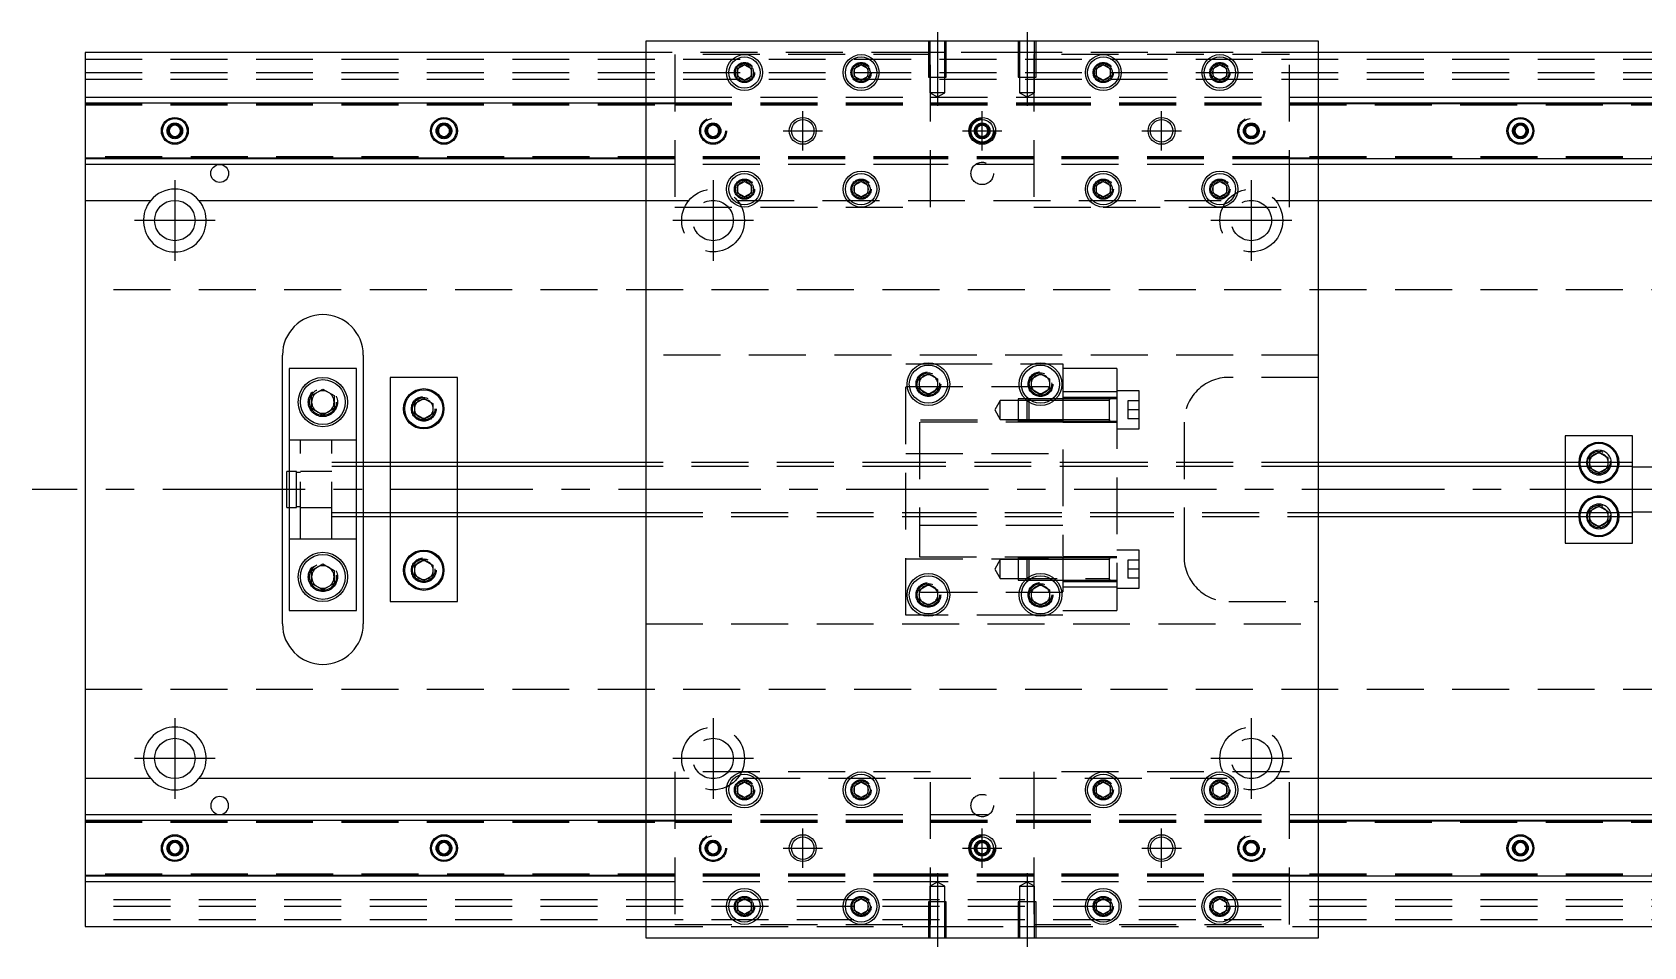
# Model space of a CAD drawing. Extents: x -12 to 551, y -257 to 102.
# Drawn here: x -11.8 to 347.5, y -102 to 102 of the extents above; entities that cross this region are included whole.
import ezdxf

# ---------------------------------------------------------------- set-up
doc = ezdxf.new("R2010")
doc.units = 0
doc.linetypes.add('CENTER', pattern=[50.8, 31.75, -6.35, 6.35, -6.35])
doc.linetypes.add('DASHED', pattern=[19.05, 12.7, -6.35])
doc.layers.get('0').update_dxf_attribs({"linetype": 'CONTINUOUS'})
doc.layers.add('CENTER', color=1, linetype='CENTER')

msp = doc.modelspace()

# ---------------------------------------------------------------- linework, layer by layer
at = {"color": 7, "linetype": 'CONTINUOUS'}
for p, q in [((0, 97.5), (0, 87.5)), ((125, 97.5), (0, 97.5)), ((275, 100), (125, 100)), ((125, 100), (125, -100)), ((275, -100), (275, 100)), ((400, 97.5), (275, 97.5)), ((145.5, 93.87), (147, 94.73)), ((145.5, 92.13), (145.5, 93.87)), ((147, 94.73), (148.5, 93.87)), ((148.5, 93.87), (148.5, 92.13)), ((171.5, 93.87), (173, 94.73)), ((171.5, 92.13), (171.5, 93.87)), ((173, 94.73), (174.5, 93.87)), ((174.5, 93.87), (174.5, 92.13)), ((225.5, 93.87), (227, 94.73)), ((225.5, 92.13), (225.5, 93.87)), ((227, 94.73), (228.5, 93.87)), ((228.5, 93.87), (228.5, 92.13)), ((251.5, 93.87), (253, 94.73)), ((251.5, 92.13), (251.5, 93.87)), ((253, 94.73), (254.5, 93.87)), ((254.5, 93.87), (254.5, 92.13)), ((147, 91.27), (145.5, 92.13)), ((148.5, 92.13), (147, 91.27)), ((173, 91.27), (171.5, 92.13)), ((174.5, 92.13), (173, 91.27)), ((227, 91.27), (225.5, 92.13)), ((228.5, 92.13), (227, 91.27)), ((253, 91.27), (251.5, 92.13)), ((254.5, 92.13), (253, 91.27)), ((0, 87.5), (125, 87.5)), ((0, 87.5), (0, 86.25)), ((0, 86.25), (0, 73.75)), ((0, 86.25), (125, 86.25)), ((275, 87.5), (400, 87.5)), ((275, 86.25), (400, 86.25)), ((18.75, 80.72), (20, 81.44)), ((18.75, 79.28), (18.75, 80.72)), ((20, 78.56), (18.75, 79.28)), ((20, 81.44), (21.25, 80.72)), ((21.25, 79.28), (20, 78.56)), ((21.25, 80.72), (21.25, 79.28)), ((78.75, 80.72), (80, 81.44)), ((78.75, 79.28), (78.75, 80.72)), ((80, 78.56), (78.75, 79.28)), ((80, 81.44), (81.25, 80.72)), ((81.25, 79.28), (80, 78.56)), ((81.25, 80.72), (81.25, 79.28)), ((318.75, 80.72), (320, 81.44)), ((318.75, 79.28), (318.75, 80.72)), ((320, 78.56), (318.75, 79.28)), ((320, 81.44), (321.25, 80.72)), ((321.25, 79.28), (320, 78.56)), ((321.25, 80.72), (321.25, 79.28)), ((125, 73.75), (0, 73.75)), ((0, 73.75), (0, 72.5)), ((125, 72.5), (0, 72.5)), ((0, 72.5), (0, 64.5)), ((400, 73.75), (275, 73.75)), ((400, 72.5), (275, 72.5)), ((145.5, 67.87), (147, 68.73)), ((147, 68.73), (148.5, 67.87)), ((171.5, 67.87), (173, 68.73)), ((173, 68.73), (174.5, 67.87)), ((225.5, 67.87), (227, 68.73)), ((227, 68.73), (228.5, 67.87)), ((251.5, 67.87), (253, 68.73)), ((253, 68.73), (254.5, 67.87)), ((145.5, 66.13), (145.5, 67.87)), ((147, 65.27), (145.5, 66.13)), ((148.5, 66.13), (147, 65.27)), ((148.5, 67.87), (148.5, 66.13)), ((171.5, 66.13), (171.5, 67.87)), ((173, 65.27), (171.5, 66.13)), ((174.5, 66.13), (173, 65.27)), ((174.5, 67.87), (174.5, 66.13)), ((225.5, 66.13), (225.5, 67.87)), ((227, 65.27), (225.5, 66.13)), ((228.5, 66.13), (227, 65.27)), ((228.5, 67.87), (228.5, 66.13)), ((251.5, 66.13), (251.5, 67.87)), ((253, 65.27), (251.5, 66.13)), ((254.5, 66.13), (253, 65.27)), ((254.5, 67.87), (254.5, 66.13)), ((0, 64.5), (14.64, 64.5)), ((0, 64.5), (0, -64.5)), ((25.36, 64.5), (125, 64.5)), ((275, 64.5), (374.64, 64.5)), ((44, -30), (44, 30)), ((62, 30), (62, 6)), ((60.5, 27), (45.5, 27)), ((45.5, 27), (45.5, -27)), ((60.5, -27), (60.5, 27)), ((186, 24.65), (188, 25.81)), ((188, 25.81), (190, 24.65)), ((211, 24.65), (213, 25.81)), ((213, 25.81), (215, 24.65)), ((50.5, 20.94), (53, 22.39)), ((53, 22.39), (55.5, 20.94)), ((68, 25), (68, 6)), ((83, 25), (68, 25)), ((83, 6), (83, 25)), ((186, 22.35), (186, 24.65)), ((188, 21.19), (186, 22.35)), ((190, 22.35), (188, 21.19)), ((190, 24.65), (190, 22.35)), ((211, 22.35), (211, 24.65)), ((213, 21.19), (211, 22.35)), ((215, 22.35), (213, 21.19)), ((215, 24.65), (215, 22.35)), ((50.5, 18.06), (50.5, 20.94)), ((53, 16.61), (50.5, 18.06)), ((55.5, 18.06), (53, 16.61)), ((55.5, 20.94), (55.5, 18.06)), ((73.5, 19.15), (75.5, 20.31)), ((73.5, 16.85), (73.5, 19.15)), ((75.5, 20.31), (77.5, 19.15)), ((77.5, 19.15), (77.5, 16.85)), ((75.5, 15.69), (73.5, 16.85)), ((77.5, 16.85), (75.5, 15.69)), ((345, 12), (330, 12)), ((330, 12), (330, 6)), ((345, 6), (345, 12)), ((335.5, 7.15), (337.5, 8.31)), ((337.5, 8.31), (339.5, 7.15)), ((45, -4), (45, 4)), ((45.5, 4), (45, 4)), ((125, 6), (60.5, 6)), ((345, 6), (275, 6)), ((335.5, 6), (335.5, 7.15)), ((339.5, 7.15), (339.5, 6)), ((345, -6), (345, 6)), ((350, 5), (345, 5)), ((45, -4), (45.5, -4)), ((60.5, -6), (125, -6)), ((62, -6), (62, -30)), ((68, -6), (68, -25)), ((83, -25), (83, -6)), ((275, -6), (345, -6)), ((330, -6), (330, -12)), ((335.5, -7.15), (335.5, -6)), ((337.5, -8.31), (335.5, -7.15)), ((339.5, -7.15), (337.5, -8.31)), ((339.5, -6), (339.5, -7.15)), ((345, -5), (350, -5)), ((345, -12), (345, -6)), ((330, -12), (345, -12)), ((50.5, -18.06), (53, -16.61)), ((53, -16.61), (55.5, -18.06)), ((73.5, -16.85), (75.5, -15.69)), ((73.5, -19.15), (73.5, -16.85)), ((75.5, -15.69), (77.5, -16.85)), ((77.5, -16.85), (77.5, -19.15)), ((50.5, -20.94), (50.5, -18.06)), ((53, -22.39), (50.5, -20.94)), ((55.5, -20.94), (53, -22.39)), ((55.5, -18.06), (55.5, -20.94)), ((75.5, -20.31), (73.5, -19.15)), ((77.5, -19.15), (75.5, -20.31)), ((186, -22.35), (188, -21.19)), ((188, -21.19), (190, -22.35)), ((211, -22.35), (213, -21.19)), ((213, -21.19), (215, -22.35)), ((68, -25), (83, -25)), ((186, -24.65), (186, -22.35)), ((188, -25.81), (186, -24.65)), ((190, -24.65), (188, -25.81)), ((190, -22.35), (190, -24.65)), ((211, -24.65), (211, -22.35)), ((213, -25.81), (211, -24.65)), ((215, -24.65), (213, -25.81)), ((215, -22.35), (215, -24.65)), ((45.5, -27), (60.5, -27)), ((0, -64.5), (0, -72.5)), ((14.64, -64.5), (0, -64.5)), ((125, -64.5), (25.36, -64.5)), ((374.64, -64.5), (275, -64.5)), ((145.5, -66.13), (147, -65.27)), ((145.5, -67.87), (145.5, -66.13)), ((147, -68.73), (145.5, -67.87)), ((147, -65.27), (148.5, -66.13)), ((148.5, -67.87), (147, -68.73)), ((148.5, -66.13), (148.5, -67.87)), ((171.5, -66.13), (173, -65.27)), ((171.5, -67.87), (171.5, -66.13)), ((173, -68.73), (171.5, -67.87)), ((173, -65.27), (174.5, -66.13)), ((174.5, -67.87), (173, -68.73)), ((174.5, -66.13), (174.5, -67.87)), ((225.5, -66.13), (227, -65.27)), ((225.5, -67.87), (225.5, -66.13)), ((227, -68.73), (225.5, -67.87)), ((227, -65.27), (228.5, -66.13)), ((228.5, -67.87), (227, -68.73)), ((228.5, -66.13), (228.5, -67.87)), ((251.5, -66.13), (253, -65.27)), ((251.5, -67.87), (251.5, -66.13)), ((253, -68.73), (251.5, -67.87)), ((253, -65.27), (254.5, -66.13)), ((254.5, -67.87), (253, -68.73)), ((254.5, -66.13), (254.5, -67.87)), ((0, -72.5), (125, -72.5)), ((0, -72.5), (0, -73.75)), ((0, -73.75), (125, -73.75)), ((0, -73.75), (0, -86.25)), ((275, -72.5), (400, -72.5)), ((275, -73.75), (400, -73.75)), ((18.75, -79.28), (20, -78.56)), ((20, -78.56), (21.25, -79.28)), ((78.75, -79.28), (80, -78.56)), ((80, -78.56), (81.25, -79.28)), ((318.75, -79.28), (320, -78.56)), ((320, -78.56), (321.25, -79.28)), ((18.75, -80.72), (18.75, -79.28)), ((20, -81.44), (18.75, -80.72)), ((21.25, -80.72), (20, -81.44)), ((21.25, -79.28), (21.25, -80.72)), ((78.75, -80.72), (78.75, -79.28)), ((80, -81.44), (78.75, -80.72)), ((81.25, -80.72), (80, -81.44)), ((81.25, -79.28), (81.25, -80.72)), ((318.75, -80.72), (318.75, -79.28)), ((320, -81.44), (318.75, -80.72)), ((321.25, -80.72), (320, -81.44)), ((321.25, -79.28), (321.25, -80.72)), ((0, -86.25), (0, -87.5)), ((125, -86.25), (0, -86.25)), ((125, -87.5), (0, -87.5)), ((0, -87.5), (0, -97.5)), ((400, -86.25), (275, -86.25)), ((400, -87.5), (275, -87.5)), ((145.5, -92.13), (147, -91.27)), ((145.5, -93.87), (145.5, -92.13)), ((147, -91.27), (148.5, -92.13)), ((148.5, -92.13), (148.5, -93.87)), ((171.5, -92.13), (173, -91.27)), ((171.5, -93.87), (171.5, -92.13)), ((173, -91.27), (174.5, -92.13)), ((174.5, -92.13), (174.5, -93.87)), ((225.5, -92.13), (227, -91.27)), ((225.5, -93.87), (225.5, -92.13)), ((227, -91.27), (228.5, -92.13)), ((228.5, -92.13), (228.5, -93.87)), ((251.5, -92.13), (253, -91.27)), ((251.5, -93.87), (251.5, -92.13)), ((253, -91.27), (254.5, -92.13)), ((254.5, -92.13), (254.5, -93.87)), ((147, -94.73), (145.5, -93.87)), ((148.5, -93.87), (147, -94.73)), ((173, -94.73), (171.5, -93.87)), ((174.5, -93.87), (173, -94.73)), ((227, -94.73), (225.5, -93.87)), ((228.5, -93.87), (227, -94.73)), ((253, -94.73), (251.5, -93.87)), ((254.5, -93.87), (253, -94.73)), ((0, -97.5), (125, -97.5)), ((125, -100), (275, -100)), ((275, -97.5), (400, -97.5))]:
    msp.add_line(p, q, dxfattribs=at)
at = {"color": 3, "linetype": 'DASHED'}
for p, q in [((188, 97.5), (125, 97.5)), ((188, 100), (188, 92)), ((192, 97.5), (188, 97.5)), ((188.35, 100), (188.35, 92)), ((191.65, 92), (191.65, 100)), ((192, 92), (192, 100)), ((208, 97.5), (192, 97.5)), ((208, 100), (208, 92)), ((212, 97.5), (208, 97.5)), ((208.35, 100), (208.35, 92)), ((211.65, 92), (211.65, 100)), ((212, 92), (212, 100)), ((275, 97.5), (212, 97.5)), ((0, 96), (400, 96)), ((131.5, 97), (131.5, 63)), ((188.5, 97), (131.5, 97)), ((188.5, 63), (188.5, 97)), ((268.5, 97), (211.5, 97)), ((211.5, 97), (211.5, 63)), ((268.5, 63), (268.5, 97)), ((0, 93), (400, 93)), ((0, 91.5), (400, 91.5)), ((145, 93), (145.03, 93.35)), ((174.97, 93.33), (175, 93)), ((188, 92), (192, 92)), ((188.35, 92), (188.35, 88.5)), ((191.65, 88.5), (191.65, 92)), ((208, 92), (212, 92)), ((208.35, 92), (208.35, 88.5)), ((211.65, 88.5), (211.65, 92)), ((228.97, 93.33), (229, 93)), ((251, 93), (251.03, 93.35)), ((125, 87.5), (131.5, 87.5)), ((125, 86.25), (131.5, 86.25)), ((131.5, 87.5), (188.5, 87.5)), ((131.5, 86.25), (188.5, 86.25)), ((191.65, 88.5), (188.35, 88.5)), ((188.35, 88.5), (190, 87.55)), ((188.5, 87.5), (211.5, 87.5)), ((188.5, 86.25), (211.5, 86.25)), ((190, 87.55), (191.65, 88.5)), ((211.65, 88.5), (208.35, 88.5)), ((208.35, 88.5), (210, 87.55)), ((210, 87.55), (211.65, 88.5)), ((211.5, 87.5), (268.5, 87.5)), ((211.5, 86.25), (268.5, 86.25)), ((268.5, 87.5), (275, 87.5)), ((268.5, 86.25), (275, 86.25)), ((0, 86.11), (125, 86.11)), ((0, 86.1), (131.5, 86.1)), ((0, 85.8), (131.5, 85.8)), ((125, 86.11), (131.5, 86.11)), ((131.5, 86.11), (188.5, 86.11)), ((131.5, 86.1), (188.5, 86.1)), ((131.5, 86.1), (188.5, 86.1)), ((131.5, 85.8), (188.5, 85.8)), ((131.5, 85.8), (188.5, 85.8)), ((188.5, 86.11), (211.5, 86.11)), ((188.5, 86.1), (211.5, 86.1)), ((188.5, 85.8), (211.5, 85.8)), ((211.5, 86.11), (268.5, 86.11)), ((211.5, 86.1), (268.5, 86.1)), ((211.5, 86.1), (268.5, 86.1)), ((211.5, 85.8), (268.5, 85.8)), ((211.5, 85.8), (268.5, 85.8)), ((268.5, 86.11), (275, 86.11)), ((268.5, 86.1), (400, 86.1)), ((268.5, 85.8), (400, 85.8)), ((275, 86.11), (400, 86.11)), ((21.48, 80.26), (21.5, 80)), ((78.5, 80), (78.52, 80.22)), ((138.75, 80.72), (140, 81.44)), ((138.75, 79.28), (138.75, 80.72)), ((140, 78.56), (138.75, 79.28)), ((140, 81.44), (141.25, 80.72)), ((141.25, 79.28), (140, 78.56)), ((141.25, 80.72), (141.25, 79.28)), ((141.48, 80.26), (141.5, 80)), ((198.75, 80.72), (200, 81.44)), ((198.75, 79.28), (198.75, 80.72)), ((200, 78.56), (198.75, 79.28)), ((200, 81.44), (201.25, 80.72)), ((201.25, 79.28), (200, 78.56)), ((201.25, 80.72), (201.25, 79.28)), ((201.48, 80.26), (201.5, 80)), ((258.5, 80), (258.52, 80.25)), ((258.75, 80.72), (260, 81.44)), ((258.75, 79.28), (258.75, 80.72)), ((260, 78.56), (258.75, 79.28)), ((260, 81.44), (261.25, 80.72)), ((261.25, 79.28), (260, 78.56)), ((261.25, 80.72), (261.25, 79.28)), ((318.5, 80), (318.52, 80.22)), ((131.5, 74.2), (0, 74.2)), ((131.5, 73.9), (0, 73.9)), ((125, 73.89), (0, 73.89)), ((131.5, 73.89), (125, 73.89)), ((131.5, 73.75), (125, 73.75)), ((131.5, 72.5), (125, 72.5)), ((188.5, 74.2), (131.5, 74.2)), ((188.5, 73.9), (131.5, 73.9)), ((188.5, 73.89), (131.5, 73.89)), ((188.5, 73.75), (131.5, 73.75)), ((188.5, 72.5), (131.5, 72.5)), ((211.5, 74.2), (188.5, 74.2)), ((211.5, 73.9), (188.5, 73.9)), ((211.5, 73.89), (188.5, 73.89)), ((211.5, 73.75), (188.5, 73.75)), ((211.5, 72.5), (188.5, 72.5)), ((268.5, 74.2), (211.5, 74.2)), ((268.5, 73.9), (211.5, 73.9)), ((268.5, 73.89), (211.5, 73.89)), ((268.5, 73.75), (211.5, 73.75)), ((268.5, 72.5), (211.5, 72.5)), ((400, 74.2), (268.5, 74.2)), ((400, 73.9), (268.5, 73.9)), ((275, 73.89), (268.5, 73.89)), ((275, 73.75), (268.5, 73.75)), ((275, 72.5), (268.5, 72.5)), ((400, 73.89), (275, 73.89)), ((148.97, 67.33), (149, 67)), ((171, 67), (171.02, 67.3)), ((228.97, 67.33), (229, 67)), ((254.97, 67.33), (255, 67)), ((125, 64.5), (134.64, 64.5)), ((131.5, 63), (188.5, 63)), ((145.36, 64.5), (254.64, 64.5)), ((211.5, 63), (227, 63)), ((227, 63), (253, 63)), ((253, 63), (268.5, 63)), ((265.36, 64.5), (275, 64.5)), ((400, 44.5), (0, 44.5)), ((275, 30), (125, 30)), ((183, 28), (186.48, 28)), ((183, -28), (183, 28)), ((186.48, 28), (189.52, 28)), ((189.52, 28), (211.48, 28)), ((211.48, 28), (214.52, 28)), ((214.52, 28), (218, 28)), ((218, 28), (218, -28)), ((230, 27), (218, 27)), ((230, 27), (230, 21.75)), ((183, 23), (218, 23)), ((190.48, 23.79), (190.5, 23.5)), ((215.48, 23.79), (215.5, 23.5)), ((230, 21.75), (218, 21.75)), ((235, 22), (230, 22)), ((230, 21.75), (230, -21.75)), ((235, 13.5), (235, 22)), ((275, 25), (255, 25)), ((50, 19.5), (50.02, 19.85)), ((73, 18), (73.01, 18.25)), ((204, 19.85), (202.79, 17.75)), ((204, 15.65), (204, 19.85)), ((208, 19.85), (204, 19.85)), ((208, 20.25), (208, 15.25)), ((209.53, 20.25), (208, 20.25)), ((210, 19.85), (208, 19.85)), ((210.26, 20.25), (209.53, 20.25)), ((210.34, 20.19), (210, 19.85)), ((210, 19.82), (210, 19.85)), ((210.82, 19.85), (210, 19.85)), ((210, 15.65), (210, 19.82)), ((210.4, 20.25), (210.26, 20.25)), ((210.4, 20.25), (210.34, 20.19)), ((210.4, 20.25), (210.4, 20.14)), ((215.74, 20.25), (210.4, 20.25)), ((215.74, 20.25), (210.4, 20.25)), ((210.4, 20.14), (210.4, 19.52)), ((210.4, 19.52), (210.4, 15.25)), ((215.18, 19.85), (210.82, 19.85)), ((216.04, 19.85), (215.18, 19.85)), ((216.47, 20.25), (215.74, 20.25)), ((218, 19.85), (216.04, 19.85)), ((218, 20.25), (216.47, 20.25)), ((218, 20.25), (216.47, 20.25)), ((230, 20.5), (218, 20.5)), ((228.41, 20.25), (218, 20.25)), ((228.4, 19.85), (218, 19.85)), ((230, 20.25), (228.39, 20.25)), ((228.4, 15.25), (228.4, 20.25)), ((228.4, 19.85), (228.4, 20.25)), ((228.4, 15.25), (228.4, 20.25)), ((228.4, 20), (228.4, 20.25)), ((228.4, 20.25), (228.4, 20)), ((228.4, 15.51), (228.4, 20)), ((228.4, 15.65), (228.4, 19.85)), ((232.5, 19.75), (232.5, 17.75)), ((235, 19.75), (232.5, 19.75)), ((218, 15.5), (183, 15.5)), ((186, 15), (186, -15)), ((218, 15), (186, 15)), ((202.79, 17.75), (204, 15.65)), ((204, 15.65), (208, 15.65)), ((208, 15.65), (210, 15.65)), ((208, 15.25), (210.4, 15.25)), ((210, 15.65), (218, 15.65)), ((210, 15.65), (210.4, 15.25)), ((210.4, 15.25), (218, 15.25)), ((218, 15.65), (228.4, 15.65)), ((218, 15.25), (228.41, 15.25)), ((218, 15), (230, 15)), ((228.39, 15.25), (230, 15.25)), ((228.4, 15.25), (228.4, 15.65)), ((228.4, 15.25), (228.4, 15.51)), ((228.4, 15.51), (228.4, 15.25)), ((232.5, 17.75), (232.5, 15.75)), ((235, 17.75), (232.5, 17.75)), ((235, 15.75), (232.5, 15.75)), ((245, 15), (245, -15)), ((48, 11), (45.5, 11)), ((48, -11), (48, 11)), ((55, 11), (48, 11)), ((55, -11), (55, 11)), ((60.5, 11), (55, 11)), ((230, 13.5), (235, 13.5)), ((183, 8), (218, 8)), ((47.1, 4), (45.5, 4)), ((47.1, -4), (47.1, 4)), ((48, 3.8), (47.1, 3.8)), ((55, 4), (48, 4)), ((60.5, 6), (55, 6)), ((60.5, 5.12), (55, 5.12)), ((62, 6), (62, 5.12)), ((62, 5.12), (62, -5.13)), ((68, 6), (68, -6)), ((83, -6), (83, 6)), ((186, 6), (125, 6)), ((186, 5.12), (125, 5.12)), ((230, 6), (186, 6)), ((230, 5.12), (186, 5.12)), ((275, 6), (230, 6)), ((275, 5.12), (230, 5.12)), ((330, 6), (330, -6)), ((335.5, 4.85), (335.5, 6)), ((337.5, 3.69), (335.5, 4.85)), ((339.5, 4.85), (337.5, 3.69)), ((339.5, 6), (339.5, 5.12)), ((339.5, 5.12), (339.5, 4.85)), ((339.98, 6.29), (340, 6)), ((45.5, -4), (47.1, -4)), ((47.1, -3.8), (48, -3.8)), ((48, -4), (55, -4)), ((55, -5.13), (60.5, -5.13)), ((55, -6), (60.5, -6)), ((62, -5.13), (62, -6)), ((125, -5.13), (186, -5.13)), ((125, -6), (186, -6)), ((186, -5.13), (230, -5.13)), ((186, -6), (230, -6)), ((230, -5.13), (275, -5.13)), ((230, -6), (275, -6)), ((335.5, -4.85), (337.5, -3.69)), ((335.5, -6), (335.5, -4.85)), ((337.5, -3.69), (339.5, -4.85)), ((339.5, -4.85), (339.5, -5.13)), ((339.5, -5.13), (339.5, -6)), ((339.98, -5.71), (340, -6)), ((218, -8), (183, -8)), ((45.5, -11), (48, -11)), ((48, -11), (55, -11)), ((55, -11), (60.5, -11)), ((235, -13.5), (230, -13.5)), ((235, -22), (235, -13.5)), ((77.98, -17.71), (78, -18)), ((183, -15.5), (218, -15.5)), ((186, -15), (218, -15)), ((204, -15.65), (202.79, -17.75)), ((202.79, -17.75), (204, -19.85)), ((204, -19.85), (204, -15.65)), ((208, -15.65), (204, -15.65)), ((208, -15.25), (208, -20.25)), ((210.4, -15.25), (208, -15.25)), ((210, -15.65), (208, -15.65)), ((210.4, -15.25), (210, -15.65)), ((210, -19.85), (210, -15.65)), ((218, -15.65), (210, -15.65)), ((210.4, -15.25), (210.4, -19.52)), ((218, -15.25), (210.4, -15.25)), ((218, -15.25), (210.4, -15.25)), ((230, -15), (218, -15)), ((228.41, -15.25), (218, -15.25)), ((228.4, -15.65), (218, -15.65)), ((230, -15.25), (228.39, -15.25)), ((228.4, -20.25), (228.4, -15.25)), ((228.4, -20.25), (228.4, -15.25)), ((228.4, -15.51), (228.4, -15.25)), ((228.4, -15.25), (228.4, -15.51)), ((228.4, -20), (228.4, -15.51)), ((232.5, -15.75), (232.5, -17.75)), ((235, -15.75), (232.5, -15.75)), ((232.5, -17.75), (232.5, -19.75)), ((235, -17.75), (232.5, -17.75)), ((55.98, -19.14), (56, -19.5)), ((204, -19.85), (228.4, -19.85)), ((208, -20.25), (209.53, -20.25)), ((209.53, -20.25), (210.26, -20.25)), ((210, -19.85), (210.34, -20.19)), ((210.26, -20.25), (210.4, -20.25)), ((210.34, -20.19), (210.4, -20.25)), ((210.4, -19.52), (210.4, -20.14)), ((210.4, -20.14), (210.4, -20.25)), ((210.4, -20.25), (215.74, -20.25)), ((215.74, -20.25), (216.47, -20.25)), ((216.47, -20.25), (218, -20.25)), ((216.47, -20.25), (218, -20.25)), ((218, -20.25), (228.41, -20.25)), ((218, -20.5), (230, -20.5)), ((228.39, -20.25), (230, -20.25)), ((228.4, -20.25), (228.4, -20)), ((228.4, -20), (228.4, -20.25)), ((228.4, -20.25), (228.4, -20.25)), ((235, -19.75), (232.5, -19.75)), ((218, -23), (183, -23)), ((185.5, -23.5), (185.52, -23.2)), ((210.5, -23.5), (210.52, -23.2)), ((230, -21.75), (218, -21.75)), ((230, -21.75), (218, -21.75)), ((230, -21.75), (230, -27)), ((230, -22), (235, -22)), ((255, -25), (275, -25)), ((186.48, -28), (183, -28)), ((189.52, -28), (186.48, -28)), ((211.48, -28), (189.52, -28)), ((214.52, -28), (211.48, -28)), ((218, -28), (214.52, -28)), ((218, -27), (230, -27)), ((125, -30), (275, -30)), ((0, -44.5), (400, -44.5)), ((134.64, -64.5), (125, -64.5)), ((188.5, -63), (131.5, -63)), ((131.5, -63), (131.5, -97)), ((254.64, -64.5), (145.36, -64.5)), ((188.5, -97), (188.5, -63)), ((211.5, -63), (211.5, -97)), ((268.5, -63), (211.5, -63)), ((275, -64.5), (265.36, -64.5)), ((268.5, -97), (268.5, -63)), ((145, -67), (145.03, -66.65)), ((174.97, -66.67), (175, -67)), ((225, -67), (225.02, -66.7)), ((251, -67), (251.03, -66.65)), ((0, -73.89), (125, -73.89)), ((0, -73.9), (131.5, -73.9)), ((0, -74.2), (131.5, -74.2)), ((125, -72.5), (131.5, -72.5)), ((125, -73.75), (131.5, -73.75)), ((125, -73.89), (131.5, -73.89)), ((131.5, -72.5), (188.5, -72.5)), ((131.5, -73.75), (188.5, -73.75)), ((131.5, -73.89), (188.5, -73.89)), ((131.5, -73.9), (188.5, -73.9)), ((131.5, -74.2), (188.5, -74.2)), ((188.5, -72.5), (211.5, -72.5)), ((188.5, -73.75), (211.5, -73.75)), ((188.5, -73.89), (211.5, -73.89)), ((188.5, -73.9), (211.5, -73.9)), ((188.5, -74.2), (211.5, -74.2)), ((211.5, -72.5), (268.5, -72.5)), ((211.5, -73.75), (268.5, -73.75)), ((211.5, -73.89), (268.5, -73.89)), ((211.5, -73.9), (268.5, -73.9)), ((211.5, -74.2), (268.5, -74.2)), ((268.5, -72.5), (275, -72.5)), ((268.5, -73.75), (275, -73.75)), ((268.5, -73.89), (275, -73.89)), ((268.5, -73.9), (400, -73.9)), ((268.5, -74.2), (400, -74.2)), ((275, -73.89), (400, -73.89)), ((138.75, -79.28), (140, -78.56)), ((140, -78.56), (141.25, -79.28)), ((198.75, -79.28), (200, -78.56)), ((200, -78.56), (201.25, -79.28)), ((258.75, -79.28), (260, -78.56)), ((260, -78.56), (261.25, -79.28)), ((18.5, -80), (18.52, -79.78)), ((78.5, -80), (78.52, -79.78)), ((138.5, -80), (138.52, -79.78)), ((138.75, -80.72), (138.75, -79.28)), ((140, -81.44), (138.75, -80.72)), ((141.25, -80.72), (140, -81.44)), ((141.25, -79.28), (141.25, -80.72)), ((198.5, -80), (198.52, -79.78)), ((198.75, -80.72), (198.75, -79.28)), ((200, -81.44), (198.75, -80.72)), ((201.25, -80.72), (200, -81.44)), ((201.25, -79.28), (201.25, -80.72)), ((258.5, -80), (258.52, -79.75)), ((258.75, -80.72), (258.75, -79.28)), ((260, -81.44), (258.75, -80.72)), ((261.25, -80.72), (260, -81.44)), ((261.25, -79.28), (261.25, -80.72)), ((318.5, -80), (318.52, -79.78)), ((131.5, -85.8), (0, -85.8)), ((131.5, -86.1), (0, -86.1)), ((125, -86.11), (0, -86.11)), ((131.5, -86.11), (125, -86.11)), ((188.5, -85.8), (131.5, -85.8)), ((188.5, -85.8), (131.5, -85.8)), ((188.5, -86.1), (131.5, -86.1)), ((188.5, -86.1), (131.5, -86.1)), ((188.5, -86.11), (131.5, -86.11)), ((211.5, -85.8), (188.5, -85.8)), ((211.5, -86.1), (188.5, -86.1)), ((211.5, -86.11), (188.5, -86.11)), ((268.5, -85.8), (211.5, -85.8)), ((268.5, -85.8), (211.5, -85.8)), ((268.5, -86.1), (211.5, -86.1)), ((268.5, -86.1), (211.5, -86.1)), ((268.5, -86.11), (211.5, -86.11)), ((400, -85.8), (268.5, -85.8)), ((400, -86.1), (268.5, -86.1)), ((275, -86.11), (268.5, -86.11)), ((400, -86.11), (275, -86.11)), ((131.5, -86.25), (125, -86.25)), ((131.5, -87.5), (125, -87.5)), ((188.5, -86.25), (131.5, -86.25)), ((188.5, -87.5), (131.5, -87.5)), ((190, -87.55), (188.35, -88.5)), ((188.35, -88.5), (190, -88.5)), ((188.35, -88.5), (188.35, -92)), ((211.5, -86.25), (188.5, -86.25)), ((211.5, -87.5), (188.5, -87.5)), ((191.65, -88.5), (190, -87.55)), ((190, -88.5), (191.65, -88.5)), ((191.65, -92), (191.65, -88.5)), ((210, -87.55), (208.35, -88.5)), ((208.35, -88.5), (210, -88.5)), ((208.35, -88.5), (208.35, -92)), ((211.65, -88.5), (210, -87.55)), ((210, -88.5), (211.65, -88.5)), ((268.5, -86.25), (211.5, -86.25)), ((268.5, -87.5), (211.5, -87.5)), ((211.65, -92), (211.65, -88.5)), ((275, -86.25), (268.5, -86.25)), ((275, -87.5), (268.5, -87.5)), ((400, -91.5), (0, -91.5)), ((400, -93), (0, -93)), ((148.97, -92.67), (149, -93)), ((174.97, -92.67), (175, -93)), ((192, -92), (188, -92)), ((188, -92), (188, -100)), ((188.35, -92), (188.35, -100)), ((191.65, -100), (191.65, -92)), ((192, -100), (192, -92)), ((212, -92), (208, -92)), ((208, -92), (208, -100)), ((208.35, -92), (208.35, -100)), ((211.65, -100), (211.65, -92)), ((212, -100), (212, -92)), ((225, -93), (225.02, -92.7)), ((254.97, -92.67), (255, -93)), ((400, -96), (0, -96)), ((131.5, -97), (188.5, -97)), ((211.5, -97), (268.5, -97)), ((125, -97.5), (188, -97.5)), ((188, -97.5), (192, -97.5)), ((192, -97.5), (208, -97.5)), ((208, -97.5), (212, -97.5)), ((212, -97.5), (275, -97.5))]:
    msp.add_line(p, q, dxfattribs=at)
at = {"color": 3, "linetype": 'CONTINUOUS'}
for p, q in [((125, 5.12), (60.5, 5.12)), ((345, 5.12), (275, 5.12)), ((60.5, -5.13), (125, -5.13)), ((275, -5.13), (345, -5.13))]:
    msp.add_line(p, q, dxfattribs=at)
at = {"color": 7, "linetype": 'CONTINUOUS'}
for centre, radius in [((147, 93), 4), ((147, 93), 3.5), ((173, 93), 4), ((173, 93), 3.5), ((227, 93), 4), ((227, 93), 3.5), ((253, 93), 4), ((253, 93), 3.5), ((20, 80), 3), ((20, 80), 2.75), ((80, 80), 3), ((80, 80), 2.75), ((200, 80), 3), ((320, 80), 3), ((320, 80), 2.75), ((160, 80), 2.5), ((200, 80), 2.5), ((240, 80), 2.5), ((30, 70.5), 2), ((147, 67), 4), ((147, 67), 3.5), ((173, 67), 4), ((173, 67), 3.5), ((227, 67), 4), ((227, 67), 3.5), ((253, 67), 4), ((253, 67), 3.5), ((20, 60), 4.5), ((188, 23.5), 4.75), ((188, 23.5), 4.25), ((213, 23.5), 4.75), ((213, 23.5), 4.25), ((53, 19.5), 5.5), ((53, 19.5), 5), ((75.5, 18), 4.5), ((75.5, 18), 4.25), ((53, -19.5), 5.5), ((75.5, -18), 4.5), ((75.5, -18), 4.25), ((53, -19.5), 5), ((188, -23.5), 4.75), ((188, -23.5), 4.25), ((213, -23.5), 4.75), ((213, -23.5), 4.25), ((20, -60), 4.5), ((147, -67), 4), ((147, -67), 3.5), ((173, -67), 4), ((173, -67), 3.5), ((227, -67), 4), ((227, -67), 3.5), ((253, -67), 4), ((253, -67), 3.5), ((20, -80), 3), ((20, -80), 2.75), ((80, -80), 3), ((80, -80), 2.75), ((160, -80), 2.5), ((200, -80), 3), ((200, -80), 2.5), ((240, -80), 2.5), ((320, -80), 3), ((320, -80), 2.75), ((147, -93), 4), ((147, -93), 3.5), ((173, -93), 4), ((173, -93), 3.5), ((227, -93), 4), ((227, -93), 3.5), ((253, -93), 4), ((253, -93), 3.5)]:
    msp.add_circle(centre, radius, dxfattribs=at)
at = {"color": 3, "linetype": 'DASHED'}
for centre, radius in [((147, 93), 2.25), ((147, 93), 2), ((173, 93), 2.25), ((173, 93), 2), ((227, 93), 2.25), ((227, 93), 2), ((253, 93), 2.25), ((253, 93), 2), ((140, 80), 3), ((140, 80), 2.75), ((200, 80), 2.75), ((260, 80), 3), ((260, 80), 2.75), ((20, 80), 1.75), ((20, 80), 1.5), ((80, 80), 1.75), ((80, 80), 1.5), ((140, 80), 1.75), ((140, 80), 1.5), ((200, 80), 1.75), ((200, 80), 1.5), ((260, 80), 1.75), ((260, 80), 1.5), ((260, 80), 1.25), ((320, 80), 1.75), ((320, 80), 1.5), ((200, 70.5), 2.5), ((147, 67), 2.25), ((147, 67), 2), ((173, 67), 2.25), ((173, 67), 2), ((227, 67), 2.25), ((227, 67), 2), ((253, 67), 2.25), ((253, 67), 2), ((140, 60), 7), ((260, 60), 7), ((140, 60), 4.5), ((260, 60), 4.5), ((188, 23.5), 2.75), ((188, 23.5), 2.5), ((213, 23.5), 2.75), ((213, 23.5), 2.5), ((53, 19.5), 3.25), ((53, 19.5), 3), ((75.5, 18), 2.75), ((75.5, 18), 2.5), ((337.5, 6), 2.5), ((337.5, -6), 2.5), ((53, -19.5), 3.25), ((53, -19.5), 3), ((75.5, -18), 2.75), ((75.5, -18), 2.5), ((188, -23.5), 2.75), ((188, -23.5), 2.5), ((213, -23.5), 2.75), ((213, -23.5), 2.5), ((140, -60), 7), ((260, -60), 7), ((140, -60), 4.5), ((260, -60), 4.5), ((147, -67), 2.25), ((147, -67), 2), ((173, -67), 2.25), ((173, -67), 2), ((200, -70.5), 2.5), ((227, -67), 2.25), ((227, -67), 2), ((253, -67), 2.25), ((253, -67), 2), ((20, -80), 1.75), ((20, -80), 1.5), ((80, -80), 1.75), ((80, -80), 1.5), ((140, -80), 3), ((140, -80), 2.75), ((140, -80), 1.75), ((140, -80), 1.5), ((200, -80), 2.75), ((200, -80), 1.75), ((200, -80), 1.5), ((260, -80), 3), ((260, -80), 2.75), ((260, -80), 1.75), ((260, -80), 1.5), ((260, -80), 1.25), ((320, -80), 1.75), ((320, -80), 1.5), ((147, -93), 2.25), ((147, -93), 2), ((173, -93), 2.25), ((173, -93), 2), ((227, -93), 2.25), ((227, -93), 2), ((253, -93), 2.25), ((253, -93), 2)]:
    msp.add_circle(centre, radius, dxfattribs=at)
at = {"color": 3, "linetype": 'CONTINUOUS'}
for centre in [(160, 80), (240, 80), (160, -80), (240, -80)]:
    msp.add_circle(centre, 3, dxfattribs=at)
at = {"color": 7, "linetype": 'CONTINUOUS'}
for centre, radius, start, end in [((147, 93), 1.65, 155.38, 180), ((147, 93), 1.65, 144.62, 155.38), ((147, 93), 1.65, 95.38, 144.62), ((147, 93), 1.65, 84.62, 95.38), ((147, 93), 1.65, 35.38, 84.62), ((147, 93), 1.65, 24.62, 35.38), ((147, 93), 1.65, 335.38, 24.62), ((173, 93), 1.65, 155.38, 180), ((173, 93), 1.65, 144.62, 155.38), ((173, 93), 1.65, 95.38, 144.62), ((173, 93), 1.65, 84.62, 95.38), ((173, 93), 1.65, 35.38, 84.62), ((173, 93), 1.65, 24.62, 35.38), ((173, 93), 1.65, 335.38, 24.62), ((227, 93), 1.65, 155.38, 180), ((227, 93), 1.65, 144.62, 155.38), ((227, 93), 1.65, 95.38, 144.62), ((227, 93), 1.65, 84.62, 95.38), ((227, 93), 1.65, 35.38, 84.62), ((227, 93), 1.65, 24.62, 35.38), ((227, 93), 1.65, 335.38, 24.62), ((253, 93), 1.65, 155.38, 180), ((253, 93), 1.65, 144.62, 155.38), ((253, 93), 1.65, 95.38, 144.62), ((253, 93), 1.65, 84.62, 95.38), ((253, 93), 1.65, 35.38, 84.62), ((253, 93), 1.65, 24.62, 35.38), ((253, 93), 1.65, 335.38, 24.62), ((147, 93), 1.65, 180, 204.62), ((147, 93), 1.65, 204.62, 215.38), ((147, 93), 1.65, 215.38, 264.62), ((147, 93), 1.65, 264.62, 275.38), ((147, 93), 1.65, 275.38, 324.62), ((147, 93), 1.65, 324.62, 335.38), ((173, 93), 1.65, 180, 204.62), ((173, 93), 1.65, 204.62, 215.38), ((173, 93), 1.65, 215.38, 264.62), ((173, 93), 1.65, 264.62, 275.38), ((173, 93), 1.65, 275.38, 324.62), ((173, 93), 1.65, 324.62, 335.38), ((227, 93), 1.65, 180, 204.62), ((227, 93), 1.65, 204.62, 215.38), ((227, 93), 1.65, 215.38, 264.62), ((227, 93), 1.65, 264.62, 275.38), ((227, 93), 1.65, 275.38, 324.62), ((227, 93), 1.65, 324.62, 335.38), ((253, 93), 1.65, 180, 204.62), ((253, 93), 1.65, 204.62, 215.38), ((253, 93), 1.65, 215.38, 264.62), ((253, 93), 1.65, 264.62, 275.38), ((253, 93), 1.65, 275.38, 324.62), ((253, 93), 1.65, 324.62, 335.38), ((20, 80), 1.25, 120, 180), ((20, 80), 1.25, 180, 240), ((20, 80), 1.25, 60, 120), ((20, 80), 1.25, 0, 60), ((20, 80), 1.25, 300, 0), ((80, 80), 1.25, 120, 180), ((80, 80), 1.25, 180, 240), ((80, 80), 1.25, 60, 120), ((80, 80), 1.25, 0, 60), ((80, 80), 1.25, 300, 0), ((320, 80), 1.25, 120, 180), ((320, 80), 1.25, 180, 240), ((320, 80), 1.25, 60, 120), ((320, 80), 1.25, 0, 60), ((320, 80), 1.25, 300, 0), ((20, 80), 1.25, 240, 300), ((80, 80), 1.25, 240, 300), ((320, 80), 1.25, 240, 300), ((147, 67), 1.65, 95.38, 144.62), ((147, 67), 1.65, 84.62, 95.38), ((147, 67), 1.65, 35.38, 84.62), ((173, 67), 1.65, 95.38, 144.62), ((173, 67), 1.65, 84.62, 95.38), ((173, 67), 1.65, 35.38, 84.62), ((227, 67), 1.65, 95.38, 144.62), ((227, 67), 1.65, 84.62, 95.38), ((227, 67), 1.65, 35.38, 84.62), ((253, 67), 1.65, 95.38, 144.62), ((253, 67), 1.65, 84.62, 95.38), ((253, 67), 1.65, 35.38, 84.62), ((20, 60), 7, 40.0052, 139.9948), ((147, 67), 1.65, 155.38, 180), ((147, 67), 1.65, 180, 204.62), ((147, 67), 1.65, 144.62, 155.38), ((147, 67), 1.65, 204.62, 215.38), ((147, 67), 1.65, 215.38, 264.62), ((147, 67), 1.65, 264.62, 275.38), ((147, 67), 1.65, 275.38, 324.62), ((147, 67), 1.65, 24.62, 35.38), ((147, 67), 1.65, 324.62, 335.38), ((147, 67), 1.65, 335.38, 24.62), ((173, 67), 1.65, 155.38, 180), ((173, 67), 1.65, 180, 204.62), ((173, 67), 1.65, 144.62, 155.38), ((173, 67), 1.65, 204.62, 215.38), ((173, 67), 1.65, 215.38, 264.62), ((173, 67), 1.65, 264.62, 275.38), ((173, 67), 1.65, 275.38, 324.62), ((173, 67), 1.65, 24.62, 35.38), ((173, 67), 1.65, 324.62, 335.38), ((173, 67), 1.65, 335.38, 24.62), ((227, 67), 1.65, 155.38, 180), ((227, 67), 1.65, 180, 204.62), ((227, 67), 1.65, 144.62, 155.38), ((227, 67), 1.65, 204.62, 215.38), ((227, 67), 1.65, 215.38, 264.62), ((227, 67), 1.65, 264.62, 275.38), ((227, 67), 1.65, 275.38, 324.62), ((227, 67), 1.65, 24.62, 35.38), ((227, 67), 1.65, 324.62, 335.38), ((227, 67), 1.65, 335.38, 24.62), ((253, 67), 1.65, 155.38, 180), ((253, 67), 1.65, 180, 204.62), ((253, 67), 1.65, 144.62, 155.38), ((253, 67), 1.65, 204.62, 215.38), ((253, 67), 1.65, 215.38, 264.62), ((253, 67), 1.65, 264.62, 275.38), ((253, 67), 1.65, 275.38, 324.62), ((253, 67), 1.65, 24.62, 35.38), ((253, 67), 1.65, 324.62, 335.38), ((253, 67), 1.65, 335.38, 24.62), ((20, 60), 7, 139.9948, 40.0052), ((53, 30), 9, 90, 180), ((53, 30), 9, 0, 90), ((188, 23.5), 2.1, 102.2472, 137.7528), ((188, 23.5), 2.1, 77.7528, 102.2472), ((188, 23.5), 2.1, 42.2472, 77.7528), ((213, 23.5), 2.1, 102.2472, 137.7528), ((213, 23.5), 2.1, 77.7528, 102.2472), ((213, 23.5), 2.1, 42.2472, 77.7528), ((53, 19.5), 2.5, 120, 180), ((53, 19.5), 2.5, 60, 120), ((53, 19.5), 2.5, 0, 60), ((188, 23.5), 2.1, 162.2472, 180), ((188, 23.5), 2.1, 180, 197.7528), ((188, 23.5), 2.1, 137.7528, 162.2472), ((188, 23.5), 2.1, 197.7528, 222.2472), ((188, 23.5), 2.1, 222.2472, 257.7528), ((188, 23.5), 2.1, 282.2472, 317.7528), ((188, 23.5), 2.1, 17.7528, 42.2472), ((188, 23.5), 2.1, 317.7528, 342.2472), ((188, 23.5), 2.1, 342.2472, 17.7528), ((213, 23.5), 2.1, 162.2472, 180), ((213, 23.5), 2.1, 180, 197.7528), ((213, 23.5), 2.1, 137.7528, 162.2472), ((213, 23.5), 2.1, 197.7528, 222.2472), ((213, 23.5), 2.1, 222.2472, 257.7528), ((213, 23.5), 2.1, 282.2472, 317.7528), ((213, 23.5), 2.1, 17.7528, 42.2472), ((213, 23.5), 2.1, 317.7528, 342.2472), ((213, 23.5), 2.1, 342.2472, 17.7528), ((53, 19.5), 2.5, 180, 240), ((53, 19.5), 2.5, 300, 0), ((75.5, 18), 2.1, 162.2472, 180), ((75.5, 18), 2.1, 180, 197.7528), ((75.5, 18), 2.1, 137.7528, 162.2472), ((75.5, 18), 2.1, 102.2472, 137.7528), ((75.5, 18), 2.1, 77.7528, 102.2472), ((75.5, 18), 2.1, 42.2472, 77.7528), ((75.5, 18), 2.1, 17.7528, 42.2472), ((75.5, 18), 2.1, 342.2472, 17.7528), ((188, 23.5), 2.1, 257.7528, 282.2472), ((213, 23.5), 2.1, 257.7528, 282.2472), ((53, 19.5), 2.5, 240, 300), ((75.5, 18), 2.1, 197.7528, 222.2472), ((75.5, 18), 2.1, 222.2472, 257.7528), ((75.5, 18), 2.1, 257.7528, 282.2472), ((75.5, 18), 2.1, 282.2472, 317.7528), ((75.5, 18), 2.1, 317.7528, 342.2472), ((337.5, 6), 4.5, 0, 180), ((337.5, 6), 4.25, 0, 180), ((337.5, 6), 2.1, 137.7528, 162.2472), ((337.5, 6), 2.1, 102.2472, 137.7528), ((337.5, 6), 2.1, 77.7528, 102.2472), ((337.5, 6), 2.1, 42.2472, 77.7528), ((337.5, 6), 2.1, 17.7528, 42.2472), ((337.5, 6), 2.1, 162.2472, 180), ((337.5, 6), 2.1, 0, 17.7528), ((337.5, -6), 4.5, 180, 0), ((337.5, -6), 4.25, 180, 0), ((337.5, -6), 2.1, 180, 197.7528), ((337.5, -6), 2.1, 197.7528, 222.2472), ((337.5, -6), 2.1, 317.7528, 342.2472), ((337.5, -6), 2.1, 342.2472, 0), ((337.5, -6), 2.1, 222.2472, 257.7528), ((337.5, -6), 2.1, 257.7528, 282.2472), ((337.5, -6), 2.1, 282.2472, 317.7528), ((53, -19.5), 2.5, 120, 180), ((53, -19.5), 2.5, 60, 120), ((53, -19.5), 2.5, 0, 60), ((75.5, -18), 2.1, 162.2472, 180), ((75.5, -18), 2.1, 137.7528, 162.2472), ((75.5, -18), 2.1, 102.2472, 137.7528), ((75.5, -18), 2.1, 77.7528, 102.2472), ((75.5, -18), 2.1, 42.2472, 77.7528), ((75.5, -18), 2.1, 17.7528, 42.2472), ((75.5, -18), 2.1, 342.2472, 17.7528), ((53, -19.5), 2.5, 180, 240), ((53, -19.5), 2.5, 300, 0), ((75.5, -18), 2.1, 180, 197.7528), ((75.5, -18), 2.1, 197.7528, 222.2472), ((75.5, -18), 2.1, 222.2472, 257.7528), ((75.5, -18), 2.1, 257.7528, 282.2472), ((75.5, -18), 2.1, 282.2472, 317.7528), ((75.5, -18), 2.1, 317.7528, 342.2472), ((188, -23.5), 2.1, 102.2472, 137.7528), ((188, -23.5), 2.1, 77.7528, 102.2472), ((188, -23.5), 2.1, 42.2472, 77.7528), ((213, -23.5), 2.1, 102.2472, 137.7528), ((213, -23.5), 2.1, 77.7528, 102.2472), ((213, -23.5), 2.1, 42.2472, 77.7528), ((53, -19.5), 2.5, 240, 300), ((188, -23.5), 2.1, 162.2472, 180), ((188, -23.5), 2.1, 180, 197.7528), ((188, -23.5), 2.1, 137.7528, 162.2472), ((188, -23.5), 2.1, 197.7528, 222.2472), ((188, -23.5), 2.1, 222.2472, 257.7528), ((188, -23.5), 2.1, 282.2472, 317.7528), ((188, -23.5), 2.1, 17.7528, 42.2472), ((188, -23.5), 2.1, 317.7528, 342.2472), ((188, -23.5), 2.1, 342.2472, 17.7528), ((213, -23.5), 2.1, 162.2472, 180), ((213, -23.5), 2.1, 180, 197.7528), ((213, -23.5), 2.1, 137.7528, 162.2472), ((213, -23.5), 2.1, 197.7528, 222.2472), ((213, -23.5), 2.1, 222.2472, 257.7528), ((213, -23.5), 2.1, 282.2472, 317.7528), ((213, -23.5), 2.1, 17.7528, 42.2472), ((213, -23.5), 2.1, 317.7528, 342.2472), ((213, -23.5), 2.1, 342.2472, 17.7528), ((188, -23.5), 2.1, 257.7528, 282.2472), ((213, -23.5), 2.1, 257.7528, 282.2472), ((53, -30), 9, 180, 270), ((53, -30), 9, 270, 0), ((20, -60), 7, 319.9948, 220.0052), ((20, -60), 7, 220.0052, 319.9948), ((147, -67), 1.65, 155.38, 180), ((147, -67), 1.65, 180, 204.62), ((147, -67), 1.65, 144.62, 155.38), ((147, -67), 1.65, 204.62, 215.38), ((147, -67), 1.65, 95.38, 144.62), ((147, -67), 1.65, 215.38, 264.62), ((147, -67), 1.65, 84.62, 95.38), ((147, -67), 1.65, 35.38, 84.62), ((147, -67), 1.65, 275.38, 324.62), ((147, -67), 1.65, 24.62, 35.38), ((147, -67), 1.65, 324.62, 335.38), ((147, -67), 1.65, 335.38, 24.62), ((173, -67), 1.65, 155.38, 180), ((173, -67), 1.65, 180, 204.62), ((173, -67), 1.65, 144.62, 155.38), ((173, -67), 1.65, 204.62, 215.38), ((173, -67), 1.65, 95.38, 144.62), ((173, -67), 1.65, 215.38, 264.62), ((173, -67), 1.65, 84.62, 95.38), ((173, -67), 1.65, 35.38, 84.62), ((173, -67), 1.65, 275.38, 324.62), ((173, -67), 1.65, 24.62, 35.38), ((173, -67), 1.65, 324.62, 335.38), ((173, -67), 1.65, 335.38, 24.62), ((227, -67), 1.65, 155.38, 180), ((227, -67), 1.65, 180, 204.62), ((227, -67), 1.65, 144.62, 155.38), ((227, -67), 1.65, 204.62, 215.38), ((227, -67), 1.65, 95.38, 144.62), ((227, -67), 1.65, 215.38, 264.62), ((227, -67), 1.65, 84.62, 95.38), ((227, -67), 1.65, 35.38, 84.62), ((227, -67), 1.65, 275.38, 324.62), ((227, -67), 1.65, 24.62, 35.38), ((227, -67), 1.65, 324.62, 335.38), ((227, -67), 1.65, 335.38, 24.62), ((253, -67), 1.65, 155.38, 180), ((253, -67), 1.65, 180, 204.62), ((253, -67), 1.65, 144.62, 155.38), ((253, -67), 1.65, 204.62, 215.38), ((253, -67), 1.65, 95.38, 144.62), ((253, -67), 1.65, 215.38, 264.62), ((253, -67), 1.65, 84.62, 95.38), ((253, -67), 1.65, 35.38, 84.62), ((253, -67), 1.65, 275.38, 324.62), ((253, -67), 1.65, 24.62, 35.38), ((253, -67), 1.65, 324.62, 335.38), ((253, -67), 1.65, 335.38, 24.62), ((30, -70.5), 2, 90, 270), ((30, -70.5), 2, 270, 90), ((147, -67), 1.65, 264.62, 275.38), ((173, -67), 1.65, 264.62, 275.38), ((227, -67), 1.65, 264.62, 275.38), ((253, -67), 1.65, 264.62, 275.38), ((20, -80), 1.25, 120, 180), ((20, -80), 1.25, 60, 120), ((20, -80), 1.25, 0, 60), ((80, -80), 1.25, 120, 180), ((80, -80), 1.25, 60, 120), ((80, -80), 1.25, 0, 60), ((320, -80), 1.25, 120, 180), ((320, -80), 1.25, 60, 120), ((320, -80), 1.25, 0, 60), ((20, -80), 1.25, 180, 240), ((20, -80), 1.25, 240, 300), ((20, -80), 1.25, 300, 0), ((80, -80), 1.25, 180, 240), ((80, -80), 1.25, 240, 300), ((80, -80), 1.25, 300, 0), ((320, -80), 1.25, 180, 240), ((320, -80), 1.25, 240, 300), ((320, -80), 1.25, 300, 0), ((147, -93), 1.65, 155.38, 180), ((147, -93), 1.65, 180, 204.62), ((147, -93), 1.65, 144.62, 155.38), ((147, -93), 1.65, 95.38, 144.62), ((147, -93), 1.65, 84.62, 95.38), ((147, -93), 1.65, 35.38, 84.62), ((147, -93), 1.65, 24.62, 35.38), ((147, -93), 1.65, 335.38, 24.62), ((173, -93), 1.65, 155.38, 180), ((173, -93), 1.65, 180, 204.62), ((173, -93), 1.65, 144.62, 155.38), ((173, -93), 1.65, 95.38, 144.62), ((173, -93), 1.65, 84.62, 95.38), ((173, -93), 1.65, 35.38, 84.62), ((173, -93), 1.65, 24.62, 35.38), ((173, -93), 1.65, 335.38, 24.62), ((227, -93), 1.65, 155.38, 180), ((227, -93), 1.65, 180, 204.62), ((227, -93), 1.65, 144.62, 155.38), ((227, -93), 1.65, 95.38, 144.62), ((227, -93), 1.65, 84.62, 95.38), ((227, -93), 1.65, 35.38, 84.62), ((227, -93), 1.65, 24.62, 35.38), ((227, -93), 1.65, 335.38, 24.62), ((253, -93), 1.65, 155.38, 180), ((253, -93), 1.65, 180, 204.62), ((253, -93), 1.65, 144.62, 155.38), ((253, -93), 1.65, 95.38, 144.62), ((253, -93), 1.65, 84.62, 95.38), ((253, -93), 1.65, 35.38, 84.62), ((253, -93), 1.65, 24.62, 35.38), ((253, -93), 1.65, 335.38, 24.62), ((147, -93), 1.65, 204.62, 215.38), ((147, -93), 1.65, 215.38, 264.62), ((147, -93), 1.65, 264.62, 275.38), ((147, -93), 1.65, 275.38, 324.62), ((147, -93), 1.65, 324.62, 335.38), ((173, -93), 1.65, 204.62, 215.38), ((173, -93), 1.65, 215.38, 264.62), ((173, -93), 1.65, 264.62, 275.38), ((173, -93), 1.65, 275.38, 324.62), ((173, -93), 1.65, 324.62, 335.38), ((227, -93), 1.65, 204.62, 215.38), ((227, -93), 1.65, 215.38, 264.62), ((227, -93), 1.65, 264.62, 275.38), ((227, -93), 1.65, 275.38, 324.62), ((227, -93), 1.65, 324.62, 335.38), ((253, -93), 1.65, 204.62, 215.38), ((253, -93), 1.65, 215.38, 264.62), ((253, -93), 1.65, 264.62, 275.38), ((253, -93), 1.65, 275.38, 324.62), ((253, -93), 1.65, 324.62, 335.38)]:
    msp.add_arc(centre, radius, start, end, dxfattribs=at)
at = {"color": 3, "linetype": 'DASHED'}
for centre, radius, start, end in [((140, 80), 1.25, 300, 180), ((140, 80), 1.25, 180, 240), ((200, 80), 1.25, 300, 180), ((200, 80), 1.25, 180, 240), ((140, 80), 1.25, 240, 300), ((200, 80), 1.25, 240, 300), ((255, 15), 10, 90, 180), ((337.5, 6), 2.75, 0, 180), ((337.5, 6), 4.5, 180, 191.2123), ((337.5, 6), 4.5, 191.2123, 348.7877), ((337.5, 6), 4.25, 180, 191.8812), ((337.5, 6), 4.25, 191.8812, 348.1188), ((337.5, 6), 2.75, 180, 198.553), ((337.5, 6), 2.75, 198.553, 341.447), ((337.5, 6), 2.1, 180, 197.7528), ((337.5, 6), 2.1, 197.7528, 204.6243), ((337.5, 6), 2.1, 204.6243, 282.2472), ((337.5, 6), 2.1, 282.2472, 317.7528), ((337.5, 6), 2.1, 317.7528, 335.3757), ((337.5, 6), 2.1, 335.3757, 342.2472), ((337.5, 6), 2.1, 342.2472, 0), ((337.5, 6), 2.75, 341.447, 0), ((337.5, 6), 4.25, 348.1188, 0), ((337.5, 6), 4.5, 348.7877, 0), ((337.5, -6), 4.5, 11.2123, 168.7877), ((337.5, -6), 4.25, 11.8812, 168.1188), ((337.5, -6), 2.75, 18.553, 161.447), ((337.5, -6), 4.5, 168.7877, 180), ((337.5, -6), 4.25, 168.1188, 180), ((337.5, -6), 2.75, 161.447, 180), ((337.5, -6), 2.75, 180, 0), ((337.5, -6), 2.1, 162.2472, 180), ((337.5, -6), 2.1, 155.3757, 162.2472), ((337.5, -6), 2.1, 77.7528, 155.3757), ((337.5, -6), 2.1, 42.2472, 77.7528), ((337.5, -6), 2.1, 24.6243, 42.2472), ((337.5, -6), 2.1, 17.7528, 24.6243), ((337.5, -6), 2.1, 0, 17.7528), ((337.5, -6), 2.75, 0, 18.553), ((337.5, -6), 4.25, 0, 11.8812), ((337.5, -6), 4.5, 0, 11.2123), ((255, -15), 10, 180, 270), ((140, -80), 1.25, 120, 180), ((140, -80), 1.25, 180, 60), ((140, -80), 1.25, 60, 120), ((200, -80), 1.25, 120, 180), ((200, -80), 1.25, 180, 60), ((200, -80), 1.25, 60, 120)]:
    msp.add_arc(centre, radius, start, end, dxfattribs=at)
at = {"layer": 'CENTER', "color": 1, "linetype": 'CENTER'}
for p, q in [((190, 102), (190, 85.55)), ((210, 102), (210, 85.55)), ((160, 75.6), (160, 84.4)), ((200, 75.6), (200, 84.4)), ((240, 75.6), (240, 84.4)), ((155.6, 80), (164.4, 80)), ((195.6, 80), (204.4, 80)), ((235.6, 80), (244.4, 80)), ((20, 69), (20, 51)), ((140, 69), (140, 51)), ((260, 69), (260, 51)), ((29, 60), (11, 60)), ((149, 60), (131, 60)), ((269, 60), (251, 60)), ((455.44, 0), (-11.8, 0)), ((20, -51), (20, -69)), ((140, -51), (140, -69)), ((260, -51), (260, -69)), ((29, -60), (11, -60)), ((149, -60), (131, -60)), ((269, -60), (251, -60)), ((160, -84.4), (160, -75.6)), ((200, -84.4), (200, -75.6)), ((240, -84.4), (240, -75.6)), ((155.6, -80), (164.4, -80)), ((195.6, -80), (204.4, -80)), ((235.6, -80), (244.4, -80)), ((190, -85.55), (190, -102)), ((210, -85.55), (210, -102))]:
    msp.add_line(p, q, dxfattribs=at)

doc.saveas('drawing.dxf')
